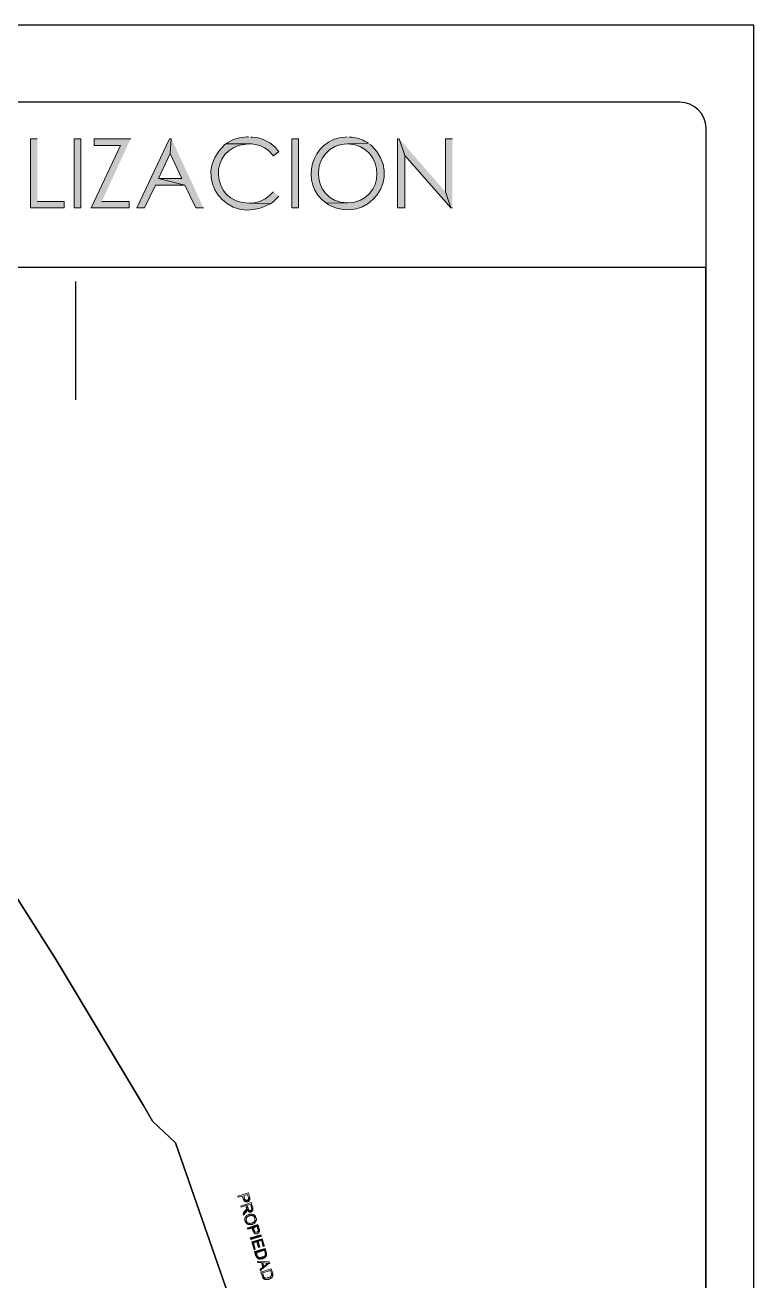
# Model space of a CAD drawing. Header units: millimetres. Extents: x -3 to 3438, y -2371 to 140.
# Drawn here: x 569.76 to 584.92, y 113.78 to 139.89 of the extents above; entities that cross this region are included whole.
import ezdxf

# ---------------------------------------------------------------- set-up
doc = ezdxf.new("R2010")
doc.units = ezdxf.units.MM
doc.layers.add('1- 1', color=1, linetype='Continuous')
doc.layers.add('1- 3', color=3, linetype='Continuous')

msp = doc.modelspace()

# ---------------------------------------------------------------- hatches: boundary and pattern name
at = {"layer": '1- 3'}
for points in [[(570.013, 137.528), (569.871, 137.528), (569.871, 136.09), (570.574, 136.09), (570.574, 136.225), (570.013, 136.225)], [(571.957, 137.528), (571.198, 137.528), (571.198, 137.386), (571.743, 137.386), (571.135, 136.09), (571.925, 136.09), (571.925, 136.225), (571.356, 136.225)], [(572.802, 137.528), (572.762, 137.528), (572.083, 136.09), (572.241, 136.09), (572.47, 136.564), (573.086, 136.564), (572.533, 136.699), (572.778, 137.22)], [(572.802, 137.528), (572.778, 137.22), (573.023, 136.699), (572.533, 136.699), (573.086, 136.564), (573.315, 136.09), (573.473, 136.09)], [(577.541, 137.528), (577.509, 137.528), (577.509, 136.09), (577.66, 136.09), (577.66, 137.181)], [(577.541, 137.528), (577.66, 137.181), (578.615, 136.09), (578.505, 136.422)], [(578.647, 137.528), (578.505, 137.528), (578.505, 136.422), (578.615, 136.09), (578.647, 136.09)], [(574.421, 115.451), (574.405, 115.522), (574.405, 115.474), (574.397, 115.474), (574.397, 115.466), (574.389, 115.466), (574.389, 115.459), (574.35, 115.459), (574.342, 115.466), (574.326, 115.482), (574.326, 115.498), (574.31, 115.553), (574.342, 115.427), (574.389, 115.427), (574.397, 115.435), (574.405, 115.435), (574.413, 115.443), (574.421, 115.443)], [(574.382, 115.261), (574.358, 115.308), (574.366, 115.308), (574.366, 115.277), (574.358, 115.269), (574.35, 115.261), (574.35, 115.253), (574.334, 115.237), (574.326, 115.229), (574.295, 115.19), (574.303, 115.15), (574.35, 115.206), (574.358, 115.214), (574.358, 115.222), (574.366, 115.222), (574.366, 115.229), (574.374, 115.237), (574.374, 115.245), (574.382, 115.253)], [(574.492, 115.245), (574.468, 115.308), (574.468, 115.301), (574.476, 115.293), (574.476, 115.269), (574.468, 115.269), (574.468, 115.253), (574.453, 115.253), (574.453, 115.245), (574.421, 115.245), (574.421, 115.253), (574.413, 115.253), (574.405, 115.261), (574.405, 115.269), (574.397, 115.277), (574.397, 115.293), (574.374, 115.356), (574.413, 115.222), (574.421, 115.214), (574.461, 115.214), (574.461, 115.222), (574.476, 115.222), (574.476, 115.229), (574.484, 115.229), (574.484, 115.237), (574.492, 115.237)], [(574.626, 114.866), (574.603, 114.953), (574.382, 114.882), (574.397, 114.858), (574.484, 114.882), (574.5, 114.827), (574.5, 114.819), (574.508, 114.811), (574.508, 114.803), (574.516, 114.795), (574.516, 114.787), (574.524, 114.779), (574.532, 114.771), (574.539, 114.771), (574.539, 114.763), (574.508, 114.89), (574.587, 114.914), (574.603, 114.858), (574.626, 114.787), (574.626, 114.795), (574.634, 114.803), (574.634, 114.858)], [(574.445, 114.677), (574.666, 114.74), (574.674, 114.716), (574.461, 114.645)], [(574.737, 114.503), (574.69, 114.661), (574.476, 114.598), (574.524, 114.432), (574.547, 114.44), (574.508, 114.574), (574.579, 114.598), (574.618, 114.479), (574.642, 114.487), (574.611, 114.605), (574.674, 114.629), (574.713, 114.495)], [(574.776, 114.384), (574.753, 114.455), (574.532, 114.392), (574.555, 114.313), (574.563, 114.305), (574.563, 114.297), (574.571, 114.29), (574.571, 114.282), (574.579, 114.274), (574.579, 114.266), (574.587, 114.266), (574.587, 114.258), (574.595, 114.258), (574.603, 114.25), (574.571, 114.369), (574.737, 114.424), (574.753, 114.376), (574.776, 114.297), (574.776, 114.305), (574.784, 114.313), (574.784, 114.369), (574.776, 114.376)], [(574.776, 114.297), (574.753, 114.376), (574.753, 114.353), (574.761, 114.345), (574.761, 114.337), (574.753, 114.329), (574.753, 114.313), (574.745, 114.305), (574.737, 114.297), (574.729, 114.29), (574.721, 114.29), (574.721, 114.282), (574.705, 114.282), (574.697, 114.274), (574.674, 114.274), (574.666, 114.266), (574.634, 114.266), (574.626, 114.274), (574.611, 114.274), (574.603, 114.282), (574.603, 114.29), (574.595, 114.29), (574.595, 114.297), (574.587, 114.305), (574.587, 114.321), (574.571, 114.369), (574.603, 114.25), (574.611, 114.242), (574.634, 114.242), (574.642, 114.234), (574.666, 114.234), (574.674, 114.242), (574.697, 114.242), (574.705, 114.25), (574.721, 114.25), (574.729, 114.258), (574.737, 114.258), (574.737, 114.266), (574.753, 114.266), (574.753, 114.274), (574.761, 114.274), (574.761, 114.282), (574.769, 114.282), (574.769, 114.29)], [(574.848, 114.147), (574.824, 114.155), (574.816, 114.155), (574.816, 114.147), (574.8, 114.147), (574.8, 114.139), (574.792, 114.139), (574.784, 114.132), (574.776, 114.124), (574.729, 114.084), (574.705, 114.163), (574.705, 114.068), (574.65, 114.021), (574.658, 113.989)]]:
    msp.add_hatch(color=256, dxfattribs=at).paths.add_polyline_path(points)
h = msp.add_hatch(color=256, dxfattribs=at)
h.dxf.hatch_style = 2
h.paths.add_polyline_path([(570.922, 136.09), (570.922, 137.528), (570.78, 137.528), (570.78, 136.09)])
h = msp.add_hatch(color=256, dxfattribs=at)
edge = h.paths.add_edge_path()
edge.add_spline(control_points=[(573.939, 137.425), (573.939, 137.425), (573.908, 137.402), (573.908, 137.402), (573.186, 136.732), (573.972, 135.694), (574.832, 136.162), (574.832, 136.162), (574.863, 136.177), (574.863, 136.177), (574.863, 136.177), (574.421, 136.185), (574.421, 136.185), (573.602, 136.194), (573.553, 137.349), (574.366, 137.417), (574.366, 137.417), (574.405, 137.425), (574.405, 137.425)], knot_values=[0, 0, 0, 0, 0.035278, 0.035278, 0.035278, 0.070556, 0.070556, 0.070556, 0.105833, 0.105833, 0.105833, 0.141111, 0.141111, 0.141111, 0.176389, 0.176389, 0.176389, 0.211667, 0.211667, 0.211667, 0.211667], degree=3, periodic=0)
edge.add_line((574.405, 137.425), (573.939, 137.425))
h = msp.add_hatch(color=256, dxfattribs=at)
edge = h.paths.add_edge_path()
edge.add_spline(control_points=[(574.405, 137.568), (574.405, 137.568), (574.382, 137.568), (574.382, 137.568), (574.23, 137.553), (574.099, 137.532), (573.971, 137.441), (573.971, 137.441), (573.939, 137.425), (573.939, 137.425), (573.939, 137.425), (574.405, 137.425), (574.405, 137.425), (574.59, 137.421), (574.783, 137.356), (574.895, 137.204), (574.895, 137.204), (574.927, 137.173), (574.927, 137.173), (574.927, 137.173), (575.037, 137.26), (575.037, 137.26), (575.037, 137.26), (575.013, 137.291), (575.013, 137.291), (574.899, 137.443), (574.681, 137.555), (574.492, 137.56), (574.492, 137.56), (574.453, 137.56), (574.453, 137.56)], knot_values=[0, 0, 0, 0, 0.035278, 0.035278, 0.035278, 0.070556, 0.070556, 0.070556, 0.105833, 0.105833, 0.105833, 0.141111, 0.141111, 0.141111, 0.176389, 0.176389, 0.176389, 0.211667, 0.211667, 0.211667, 0.246944, 0.246944, 0.246944, 0.282222, 0.282222, 0.282222, 0.3175, 0.3175, 0.3175, 0.352778, 0.352778, 0.352778, 0.352778], degree=3, periodic=0)
edge.add_line((574.453, 137.56), (574.405, 137.568))
h = msp.add_hatch(color=256, dxfattribs=at)
h.dxf.hatch_style = 2
h.paths.add_polyline_path([(575.448, 136.09), (575.448, 137.528), (575.306, 137.528), (575.306, 136.09)])
h = msp.add_hatch(color=256, dxfattribs=at)
edge = h.paths.add_edge_path()
edge.add_spline(control_points=[(576.459, 137.568), (576.459, 137.568), (576.419, 137.56), (576.419, 137.56), (575.711, 137.535), (575.443, 136.577), (576.032, 136.185), (576.032, 136.185), (576.467, 136.193), (576.467, 136.193), (576.467, 136.193), (576.459, 136.193), (576.459, 136.193), (575.654, 136.224), (575.663, 137.39), (576.467, 137.425), (576.467, 137.425), (576.901, 137.433), (576.901, 137.433), (576.901, 137.433), (576.87, 137.457), (576.87, 137.457), (576.758, 137.515), (576.672, 137.549), (576.546, 137.56), (576.546, 137.56), (576.498, 137.56), (576.498, 137.56)], knot_values=[0, 0, 0, 0, 0.035278, 0.035278, 0.035278, 0.070556, 0.070556, 0.070556, 0.105833, 0.105833, 0.105833, 0.141111, 0.141111, 0.141111, 0.176389, 0.176389, 0.176389, 0.211667, 0.211667, 0.211667, 0.246944, 0.246944, 0.246944, 0.282222, 0.282222, 0.282222, 0.3175, 0.3175, 0.3175, 0.3175], degree=3, periodic=0)
edge.add_line((576.498, 137.56), (576.459, 137.568))
h = msp.add_hatch(color=256, dxfattribs=at)
edge = h.paths.add_edge_path()
edge.add_spline(control_points=[(576.901, 137.433), (576.901, 137.433), (576.467, 137.425), (576.467, 137.425), (576.467, 137.425), (576.475, 137.425), (576.475, 137.425), (577.282, 137.383), (577.278, 136.211), (576.467, 136.193), (576.467, 136.193), (576.032, 136.185), (576.032, 136.185), (576.032, 136.185), (576.064, 136.162), (576.064, 136.162), (576.896, 135.7), (577.647, 136.749), (576.964, 137.386), (576.964, 137.386), (576.933, 137.41), (576.933, 137.41)], knot_values=[0, 0, 0, 0, 0.035278, 0.035278, 0.035278, 0.070556, 0.070556, 0.070556, 0.105833, 0.105833, 0.105833, 0.141111, 0.141111, 0.141111, 0.176389, 0.176389, 0.176389, 0.211667, 0.211667, 0.211667, 0.246944, 0.246944, 0.246944, 0.246944], degree=3, periodic=0)
edge.add_line((576.933, 137.41), (576.901, 137.433))
h = msp.add_hatch(color=256, dxfattribs=at)
edge = h.paths.add_edge_path()
edge.add_spline(control_points=[(574.927, 136.422), (574.927, 136.422), (574.895, 136.399), (574.895, 136.399), (574.787, 136.273), (574.625, 136.198), (574.461, 136.185), (574.461, 136.185), (574.421, 136.185), (574.421, 136.185), (574.421, 136.185), (574.863, 136.177), (574.863, 136.177), (574.942, 136.23), (574.952, 136.252), (575.013, 136.304), (575.013, 136.304), (575.037, 136.335), (575.037, 136.335)], knot_values=[0, 0, 0, 0, 0.035278, 0.035278, 0.035278, 0.070556, 0.070556, 0.070556, 0.105833, 0.105833, 0.105833, 0.141111, 0.141111, 0.141111, 0.176389, 0.176389, 0.176389, 0.211667, 0.211667, 0.211667, 0.211667], degree=3, periodic=0)
edge.add_line((575.037, 136.335), (574.927, 136.422))

# ---------------------------------------------------------------- linework, layer by layer
at = {"layer": '1- 1', "lineweight": 25}
msp.add_lwpolyline([(294.776, 139.89), (294.776, -75.213), (584.919, -75.213), (584.919, 139.89), (294.776, 139.89)], dxfattribs=at)
at = {"layer": '1- 3', "lineweight": 0}
for points in [[(570.013, 137.528), (569.871, 137.528), (569.871, 136.09), (570.574, 136.09), (570.574, 136.225), (570.013, 136.225)], [(570.922, 136.09), (570.922, 137.528), (570.78, 137.528), (570.78, 136.09), (570.922, 136.09)], [(571.957, 137.528), (571.198, 137.528), (571.198, 137.386), (571.743, 137.386), (571.135, 136.09), (571.925, 136.09), (571.925, 136.225), (571.356, 136.225)], [(572.802, 137.528), (572.762, 137.528), (572.083, 136.09), (572.241, 136.09), (572.47, 136.564), (573.086, 136.564), (572.533, 136.699), (572.778, 137.22)], [(572.802, 137.528), (572.778, 137.22), (573.023, 136.699), (572.533, 136.699), (573.086, 136.564), (573.315, 136.09), (573.473, 136.09)], [(575.448, 136.09), (575.448, 137.528), (575.306, 137.528), (575.306, 136.09), (575.448, 136.09)], [(577.541, 137.528), (577.509, 137.528), (577.509, 136.09), (577.66, 136.09), (577.66, 137.181)], [(577.541, 137.528), (577.66, 137.181), (578.615, 136.09), (578.505, 136.422)], [(578.647, 137.528), (578.505, 137.528), (578.505, 136.422), (578.615, 136.09), (578.647, 136.09)], [(574.421, 115.451), (574.405, 115.522), (574.405, 115.474), (574.397, 115.474), (574.397, 115.466), (574.389, 115.466), (574.389, 115.459), (574.35, 115.459), (574.342, 115.466), (574.326, 115.482), (574.326, 115.498), (574.31, 115.553), (574.342, 115.427), (574.389, 115.427), (574.397, 115.435), (574.405, 115.435), (574.413, 115.443), (574.421, 115.443), (574.421, 115.451)], [(574.382, 115.261), (574.358, 115.308), (574.366, 115.308), (574.366, 115.277), (574.358, 115.269), (574.35, 115.261), (574.35, 115.253), (574.334, 115.237), (574.326, 115.229), (574.295, 115.19), (574.303, 115.15), (574.35, 115.206), (574.358, 115.214), (574.358, 115.222), (574.366, 115.222), (574.366, 115.229), (574.374, 115.237), (574.374, 115.245), (574.382, 115.253)], [(574.492, 115.245), (574.468, 115.308), (574.468, 115.301), (574.476, 115.293), (574.476, 115.269), (574.468, 115.269), (574.468, 115.253), (574.453, 115.253), (574.453, 115.245), (574.421, 115.245), (574.421, 115.253), (574.413, 115.253), (574.405, 115.261), (574.405, 115.269), (574.397, 115.277), (574.397, 115.293), (574.374, 115.356), (574.413, 115.222), (574.421, 115.214), (574.461, 115.214), (574.461, 115.222), (574.476, 115.222), (574.476, 115.229), (574.484, 115.229), (574.484, 115.237), (574.492, 115.237)], [(574.626, 114.866), (574.603, 114.953), (574.382, 114.882), (574.397, 114.858), (574.484, 114.882), (574.5, 114.827), (574.5, 114.819), (574.508, 114.811), (574.508, 114.803), (574.516, 114.795), (574.516, 114.787), (574.524, 114.779), (574.532, 114.771), (574.539, 114.771), (574.539, 114.763), (574.508, 114.89), (574.587, 114.914), (574.603, 114.858), (574.626, 114.787), (574.626, 114.795), (574.634, 114.803), (574.634, 114.858)], [(574.445, 114.677), (574.666, 114.74), (574.674, 114.716), (574.461, 114.645), (574.445, 114.677)], [(574.737, 114.503), (574.69, 114.661), (574.476, 114.598), (574.524, 114.432), (574.547, 114.44), (574.508, 114.574), (574.579, 114.598), (574.618, 114.479), (574.642, 114.487), (574.611, 114.605), (574.674, 114.629), (574.713, 114.495)], [(574.776, 114.384), (574.753, 114.455), (574.532, 114.392), (574.555, 114.313), (574.563, 114.305), (574.563, 114.297), (574.571, 114.29), (574.571, 114.282), (574.579, 114.274), (574.579, 114.266), (574.587, 114.266), (574.587, 114.258), (574.595, 114.258), (574.603, 114.25), (574.571, 114.369), (574.737, 114.424), (574.753, 114.376), (574.776, 114.297), (574.776, 114.305), (574.784, 114.313), (574.784, 114.369), (574.776, 114.376)], [(574.776, 114.297), (574.753, 114.376), (574.753, 114.353), (574.761, 114.345), (574.761, 114.337), (574.753, 114.329), (574.753, 114.313), (574.745, 114.305), (574.737, 114.297), (574.729, 114.29), (574.721, 114.29), (574.721, 114.282), (574.705, 114.282), (574.697, 114.274), (574.674, 114.274), (574.666, 114.266), (574.634, 114.266), (574.626, 114.274), (574.611, 114.274), (574.603, 114.282), (574.603, 114.29), (574.595, 114.29), (574.595, 114.297), (574.587, 114.305), (574.587, 114.321), (574.571, 114.369), (574.603, 114.25), (574.611, 114.242), (574.634, 114.242), (574.642, 114.234), (574.666, 114.234), (574.674, 114.242), (574.697, 114.242), (574.705, 114.25), (574.721, 114.25), (574.729, 114.258), (574.737, 114.258), (574.737, 114.266), (574.753, 114.266), (574.753, 114.274), (574.761, 114.274), (574.761, 114.282), (574.769, 114.282), (574.769, 114.29), (574.776, 114.297)], [(574.848, 114.147), (574.824, 114.155), (574.816, 114.155), (574.816, 114.147), (574.8, 114.147), (574.8, 114.139), (574.792, 114.139), (574.784, 114.132), (574.776, 114.124), (574.729, 114.084), (574.705, 114.163), (574.705, 114.068), (574.65, 114.021), (574.658, 113.989)]]:
    msp.add_lwpolyline(points, dxfattribs=at)
at = {"layer": '1- 3', "lineweight": 25}
for points in [[(541.396, 99.06), (541.396, 134.858), (583.915, 134.858), (583.915, 99.06), (541.396, 99.06)], [(570.811, 134.558), (570.811, 132.102)], [(563.915, 131.114), (566.38, 127.006), (568.781, 123.009), (570.408, 120.458), (572.225, 117.433), (572.407, 117.101), (572.889, 116.651), (574.69, 111.477)]]:
    msp.add_lwpolyline(points, dxfattribs=at)
at = {"layer": '1- 3', "lineweight": 5}
msp.add_lwpolyline([(564.618, 112.449), (564.705, 116.169), (564.342, 116.264), (564.508, 116.967), (564.753, 117.544), (567.794, 124.661), (568.781, 123.01), (570.408, 120.459), (572.225, 117.433), (572.407, 117.102), (572.889, 116.651), (574.69, 111.478), (564.618, 112.449)], dxfattribs=at)
at = {"layer": '1- 3', "lineweight": 25}
for points, knots in [([(583.923, 38.902), (583.923, 38.902), (583.923, 137.749), (583.923, 137.749), (583.919, 138.052), (583.678, 138.282), (583.378, 138.286), (583.378, 138.286), (541.933, 138.286), (541.933, 138.286)], [0, 0, 0, 0, 1, 1, 1, 2, 2, 2, 3, 3, 3, 3]), ([(563.915, 131.114), (563.915, 131.114), (566.38, 127.007), (566.38, 127.007), (566.38, 127.007), (568.781, 123.01), (568.781, 123.01), (568.781, 123.01), (570.408, 120.459), (570.408, 120.459), (570.408, 120.459), (572.225, 117.433), (572.225, 117.433), (572.225, 117.433), (572.407, 117.102), (572.407, 117.102), (572.407, 117.102), (572.889, 116.651), (572.889, 116.651), (572.889, 116.651), (574.69, 111.478), (574.69, 111.478), (574.69, 111.478), (564.618, 112.449), (564.618, 112.449), (564.618, 112.449), (558.402, 110.071), (558.402, 110.071), (558.402, 110.071), (557.818, 109.653), (557.818, 109.653), (557.818, 109.653), (556.569, 109.124), (556.569, 109.124), (556.569, 109.124), (554.366, 108.026), (554.366, 108.026), (554.366, 108.026), (554.855, 107.812), (554.855, 107.812), (554.855, 107.812), (554.879, 107.797), (554.879, 107.797), (554.879, 107.797), (555.163, 107.489), (555.163, 107.489), (555.163, 107.489), (555.314, 107.267), (555.314, 107.267), (555.314, 107.267), (555.377, 107.149), (555.377, 107.149), (555.377, 107.149), (557.241, 102.757), (557.241, 102.757), (557.241, 102.757), (556.901, 102.71), (556.901, 102.71), (556.901, 102.71), (556.799, 102.639), (556.799, 102.639), (556.799, 102.639), (556.569, 102.575), (556.569, 102.575), (556.569, 102.575), (556.372, 102.797), (556.372, 102.797), (556.372, 102.797), (555.874, 103.436), (555.874, 103.436), (555.874, 103.436), (553.457, 106.525), (553.457, 106.525), (553.457, 106.525), (552.636, 107.449), (552.636, 107.449), (551.666, 108.617), (550.589, 109.697), (549.65, 110.893), (549.65, 110.893), (548.884, 111.944), (548.884, 111.944), (548.884, 111.944), (548.457, 112.702), (548.457, 112.702), (548.457, 112.702), (548.299, 112.978), (548.299, 112.978), (548.299, 112.978), (547.707, 114.147), (547.707, 114.147), (547.707, 114.147), (547.699, 114.155), (547.699, 114.155), (547.699, 114.155), (549.421, 114.748), (549.421, 114.748), (549.421, 114.748), (549.2, 115.427), (549.2, 115.427), (549.2, 115.427), (549.026, 115.948), (549.026, 115.948), (549.026, 115.948), (553.299, 117.41), (553.299, 117.41), (553.299, 117.41), (551.941, 121.438), (551.941, 121.438), (551.941, 121.438), (554.761, 121.478), (554.761, 121.478), (554.761, 121.478), (554.066, 125.048), (554.066, 125.048), (554.066, 125.048), (553.56, 132.481), (553.56, 132.481), (553.56, 132.481), (559.255, 131.73), (559.255, 131.73), (559.255, 131.73), (563.915, 131.114), (563.915, 131.114)], [0, 0, 0, 0, 1, 1, 1, 2, 2, 2, 3, 3, 3, 4, 4, 4, 5, 5, 5, 6, 6, 6, 7, 7, 7, 8, 8, 8, 9, 9, 9, 10, 10, 10, 11, 11, 11, 12, 12, 12, 13, 13, 13, 14, 14, 14, 15, 15, 15, 16, 16, 16, 17, 17, 17, 18, 18, 18, 19, 19, 19, 20, 20, 20, 21, 21, 21, 22, 22, 22, 23, 23, 23, 24, 24, 24, 25, 25, 25, 26, 26, 26, 27, 27, 27, 28, 28, 28, 29, 29, 29, 30, 30, 30, 31, 31, 31, 32, 32, 32, 33, 33, 33, 34, 34, 34, 35, 35, 35, 36, 36, 36, 37, 37, 37, 38, 38, 38, 39, 39, 39, 40, 40, 40, 41, 41, 41, 41])]:
    msp.add_open_spline(points, degree=3, knots=knots, dxfattribs=at)
at = {"layer": '1- 3', "lineweight": 0}
for points, knots in [([(573.939, 137.425), (573.939, 137.425), (573.908, 137.402), (573.908, 137.402), (573.186, 136.732), (573.972, 135.694), (574.832, 136.162), (574.832, 136.162), (574.863, 136.177), (574.863, 136.177), (574.863, 136.177), (574.421, 136.185), (574.421, 136.185), (573.602, 136.194), (573.553, 137.349), (574.366, 137.417), (574.366, 137.417), (574.405, 137.425), (574.405, 137.425)], [0, 0, 0, 0, 1, 1, 1, 2, 2, 2, 3, 3, 3, 4, 4, 4, 5, 5, 5, 6, 6, 6, 6]), ([(574.405, 137.568), (574.405, 137.568), (574.382, 137.568), (574.382, 137.568), (574.23, 137.553), (574.099, 137.532), (573.971, 137.441), (573.971, 137.441), (573.939, 137.425), (573.939, 137.425), (573.939, 137.425), (574.405, 137.425), (574.405, 137.425), (574.59, 137.421), (574.783, 137.356), (574.895, 137.204), (574.895, 137.204), (574.927, 137.173), (574.927, 137.173), (574.927, 137.173), (575.037, 137.26), (575.037, 137.26), (575.037, 137.26), (575.013, 137.291), (575.013, 137.291), (574.899, 137.443), (574.681, 137.555), (574.492, 137.56), (574.492, 137.56), (574.453, 137.56), (574.453, 137.56)], [0, 0, 0, 0, 1, 1, 1, 2, 2, 2, 3, 3, 3, 4, 4, 4, 5, 5, 5, 6, 6, 6, 7, 7, 7, 8, 8, 8, 9, 9, 9, 10, 10, 10, 10]), ([(576.459, 137.568), (576.459, 137.568), (576.419, 137.56), (576.419, 137.56), (575.711, 137.535), (575.443, 136.577), (576.032, 136.185), (576.032, 136.185), (576.467, 136.193), (576.467, 136.193), (576.467, 136.193), (576.459, 136.193), (576.459, 136.193), (575.654, 136.224), (575.663, 137.39), (576.467, 137.425), (576.467, 137.425), (576.901, 137.433), (576.901, 137.433), (576.901, 137.433), (576.87, 137.457), (576.87, 137.457), (576.758, 137.515), (576.672, 137.549), (576.546, 137.56), (576.546, 137.56), (576.498, 137.56), (576.498, 137.56)], [0, 0, 0, 0, 1, 1, 1, 2, 2, 2, 3, 3, 3, 4, 4, 4, 5, 5, 5, 6, 6, 6, 7, 7, 7, 8, 8, 8, 9, 9, 9, 9]), ([(576.901, 137.433), (576.901, 137.433), (576.467, 137.425), (576.467, 137.425), (576.467, 137.425), (576.475, 137.425), (576.475, 137.425), (577.282, 137.383), (577.278, 136.211), (576.467, 136.193), (576.467, 136.193), (576.032, 136.185), (576.032, 136.185), (576.032, 136.185), (576.064, 136.162), (576.064, 136.162), (576.896, 135.7), (577.647, 136.749), (576.964, 137.386), (576.964, 137.386), (576.933, 137.41), (576.933, 137.41)], [0, 0, 0, 0, 1, 1, 1, 2, 2, 2, 3, 3, 3, 4, 4, 4, 5, 5, 5, 6, 6, 6, 7, 7, 7, 7]), ([(574.927, 136.422), (574.927, 136.422), (574.895, 136.399), (574.895, 136.399), (574.787, 136.273), (574.625, 136.198), (574.461, 136.185), (574.461, 136.185), (574.421, 136.185), (574.421, 136.185), (574.421, 136.185), (574.863, 136.177), (574.863, 136.177), (574.942, 136.23), (574.952, 136.252), (575.013, 136.304), (575.013, 136.304), (575.037, 136.335), (575.037, 136.335)], [0, 0, 0, 0, 1, 1, 1, 2, 2, 2, 3, 3, 3, 4, 4, 4, 5, 5, 5, 6, 6, 6, 6]), ([(574.429, 115.53), (574.429, 115.53), (574.405, 115.617), (574.405, 115.617), (574.405, 115.617), (574.184, 115.545), (574.184, 115.545), (574.184, 115.545), (574.192, 115.522), (574.192, 115.522), (574.192, 115.522), (574.279, 115.545), (574.279, 115.545), (574.279, 115.545), (574.295, 115.49), (574.295, 115.49), (574.295, 115.49), (574.303, 115.482), (574.303, 115.482), (574.303, 115.482), (574.303, 115.474), (574.303, 115.474), (574.303, 115.474), (574.31, 115.466), (574.31, 115.466), (574.31, 115.466), (574.31, 115.451), (574.31, 115.451), (574.31, 115.451), (574.318, 115.451), (574.318, 115.451), (574.318, 115.451), (574.318, 115.443), (574.318, 115.443), (574.318, 115.443), (574.326, 115.443), (574.326, 115.443), (574.326, 115.443), (574.326, 115.435), (574.326, 115.435), (574.326, 115.435), (574.334, 115.435), (574.334, 115.435), (574.334, 115.435), (574.342, 115.427), (574.342, 115.427), (574.342, 115.427), (574.31, 115.553), (574.31, 115.553), (574.31, 115.553), (574.382, 115.577), (574.382, 115.577), (574.382, 115.577), (574.405, 115.522), (574.405, 115.522), (574.405, 115.522), (574.421, 115.451), (574.421, 115.451), (574.421, 115.451), (574.429, 115.459), (574.429, 115.459), (574.429, 115.459), (574.429, 115.466), (574.429, 115.466), (574.429, 115.466), (574.437, 115.466), (574.437, 115.466), (574.437, 115.466), (574.437, 115.474), (574.437, 115.474), (574.437, 115.488), (574.437, 115.501), (574.437, 115.514), (574.437, 115.514), (574.429, 115.522), (574.429, 115.522)], [0, 0, 0, 0, 1, 1, 1, 2, 2, 2, 3, 3, 3, 4, 4, 4, 5, 5, 5, 6, 6, 6, 7, 7, 7, 8, 8, 8, 9, 9, 9, 10, 10, 10, 11, 11, 11, 12, 12, 12, 13, 13, 13, 14, 14, 14, 15, 15, 15, 16, 16, 16, 17, 17, 17, 18, 18, 18, 19, 19, 19, 20, 20, 20, 21, 21, 21, 22, 22, 22, 23, 23, 23, 24, 24, 24, 25, 25, 25, 25]), ([(574.492, 115.316), (574.492, 115.316), (574.461, 115.411), (574.461, 115.411), (574.461, 115.411), (574.247, 115.34), (574.247, 115.34), (574.247, 115.34), (574.255, 115.316), (574.255, 115.316), (574.255, 115.316), (574.35, 115.348), (574.35, 115.348), (574.35, 115.348), (574.358, 115.308), (574.358, 115.308), (574.358, 115.308), (574.382, 115.261), (574.382, 115.261), (574.382, 115.261), (574.382, 115.253), (574.382, 115.253), (574.382, 115.253), (574.389, 115.245), (574.389, 115.245), (574.389, 115.245), (574.389, 115.237), (574.389, 115.237), (574.389, 115.237), (574.397, 115.237), (574.397, 115.237), (574.397, 115.237), (574.397, 115.229), (574.397, 115.229), (574.397, 115.229), (574.405, 115.229), (574.405, 115.229), (574.405, 115.229), (574.413, 115.222), (574.413, 115.222), (574.413, 115.222), (574.374, 115.356), (574.374, 115.356), (574.374, 115.356), (574.453, 115.372), (574.453, 115.372), (574.453, 115.372), (574.468, 115.308), (574.468, 115.308), (574.468, 115.308), (574.492, 115.245), (574.492, 115.245), (574.492, 115.245), (574.5, 115.253), (574.5, 115.253), (574.5, 115.269), (574.5, 115.285), (574.5, 115.301), (574.5, 115.301), (574.5, 115.308), (574.5, 115.308)], [0, 0, 0, 0, 1, 1, 1, 2, 2, 2, 3, 3, 3, 4, 4, 4, 5, 5, 5, 6, 6, 6, 7, 7, 7, 8, 8, 8, 9, 9, 9, 10, 10, 10, 11, 11, 11, 12, 12, 12, 13, 13, 13, 14, 14, 14, 15, 15, 15, 16, 16, 16, 17, 17, 17, 18, 18, 18, 19, 19, 19, 20, 20, 20, 20]), ([(574.524, 115.158), (574.524, 115.158), (574.508, 115.158), (574.508, 115.158), (574.508, 115.158), (574.508, 115.166), (574.508, 115.166), (574.508, 115.166), (574.484, 115.166), (574.484, 115.166), (574.484, 115.166), (574.484, 115.174), (574.484, 115.174), (574.484, 115.174), (574.445, 115.174), (574.445, 115.174), (574.445, 115.174), (574.437, 115.166), (574.437, 115.166), (574.437, 115.166), (574.413, 115.166), (574.413, 115.166), (574.413, 115.166), (574.405, 115.158), (574.405, 115.158), (574.405, 115.158), (574.397, 115.158), (574.397, 115.158), (574.397, 115.158), (574.389, 115.151), (574.389, 115.151), (574.389, 115.151), (574.382, 115.151), (574.382, 115.151), (574.382, 115.151), (574.374, 115.143), (574.374, 115.143), (574.374, 115.143), (574.366, 115.135), (574.366, 115.135), (574.366, 115.135), (574.358, 115.127), (574.358, 115.127), (574.358, 115.127), (574.342, 115.111), (574.342, 115.111), (574.342, 115.111), (574.342, 115.095), (574.342, 115.095), (574.342, 115.095), (574.334, 115.095), (574.334, 115.095), (574.334, 115.095), (574.334, 115.087), (574.334, 115.087), (574.334, 115.069), (574.334, 115.05), (574.334, 115.032), (574.334, 115.032), (574.334, 115.024), (574.334, 115.024), (574.334, 115.024), (574.342, 115.024), (574.342, 115.024), (574.342, 115.024), (574.342, 115.008), (574.342, 115.008), (574.342, 115.008), (574.358, 114.993), (574.358, 114.993), (574.358, 114.993), (574.358, 114.985), (574.358, 114.985), (574.358, 114.985), (574.366, 114.985), (574.366, 114.985), (574.366, 114.985), (574.366, 114.977), (574.366, 114.977), (574.366, 114.977), (574.374, 114.969), (574.374, 114.969), (574.374, 114.969), (574.382, 114.969), (574.382, 114.969), (574.382, 114.969), (574.382, 114.961), (574.382, 114.961), (574.382, 114.961), (574.366, 115.032), (574.366, 115.032), (574.366, 115.032), (574.358, 115.04), (574.358, 115.04), (574.358, 115.04), (574.358, 115.079), (574.358, 115.079), (574.358, 115.079), (574.366, 115.079), (574.366, 115.079), (574.366, 115.079), (574.366, 115.095), (574.366, 115.095), (574.366, 115.095), (574.374, 115.095), (574.374, 115.095), (574.374, 115.095), (574.374, 115.103), (574.374, 115.103), (574.374, 115.103), (574.382, 115.111), (574.382, 115.111), (574.382, 115.111), (574.389, 115.119), (574.389, 115.119), (574.389, 115.119), (574.397, 115.119), (574.397, 115.119), (574.397, 115.119), (574.397, 115.127), (574.397, 115.127), (574.397, 115.127), (574.413, 115.127), (574.413, 115.127), (574.413, 115.127), (574.421, 115.135), (574.421, 115.135), (574.421, 115.135), (574.437, 115.135), (574.437, 115.135), (574.437, 115.135), (574.445, 115.143), (574.445, 115.143), (574.445, 115.143), (574.484, 115.143), (574.484, 115.143), (574.484, 115.143), (574.492, 115.135), (574.492, 115.135), (574.492, 115.135), (574.508, 115.135), (574.508, 115.135), (574.508, 115.135), (574.516, 115.127), (574.516, 115.127), (574.516, 115.127), (574.524, 115.119), (574.524, 115.119), (574.524, 115.119), (574.524, 115.111), (574.524, 115.111), (574.524, 115.111), (574.532, 115.111), (574.532, 115.111), (574.532, 115.111), (574.532, 115.103), (574.532, 115.103), (574.532, 115.103), (574.539, 115.095), (574.539, 115.095), (574.539, 115.095), (574.539, 115.087), (574.539, 115.087)], [0, 0, 0, 0, 1, 1, 1, 2, 2, 2, 3, 3, 3, 4, 4, 4, 5, 5, 5, 6, 6, 6, 7, 7, 7, 8, 8, 8, 9, 9, 9, 10, 10, 10, 11, 11, 11, 12, 12, 12, 13, 13, 13, 14, 14, 14, 15, 15, 15, 16, 16, 16, 17, 17, 17, 18, 18, 18, 19, 19, 19, 20, 20, 20, 21, 21, 21, 22, 22, 22, 23, 23, 23, 24, 24, 24, 25, 25, 25, 26, 26, 26, 27, 27, 27, 28, 28, 28, 29, 29, 29, 30, 30, 30, 31, 31, 31, 32, 32, 32, 33, 33, 33, 34, 34, 34, 35, 35, 35, 36, 36, 36, 37, 37, 37, 38, 38, 38, 39, 39, 39, 40, 40, 40, 41, 41, 41, 42, 42, 42, 43, 43, 43, 44, 44, 44, 45, 45, 45, 46, 46, 46, 47, 47, 47, 48, 48, 48, 49, 49, 49, 50, 50, 50, 51, 51, 51, 52, 52, 52, 53, 53, 53, 54, 54, 54, 54]), ([(574.563, 115.095), (574.563, 115.095), (574.563, 115.111), (574.563, 115.111), (574.563, 115.111), (574.555, 115.111), (574.555, 115.111), (574.555, 115.111), (574.555, 115.119), (574.555, 115.119), (574.555, 115.119), (574.547, 115.127), (574.547, 115.127), (574.547, 115.127), (574.547, 115.135), (574.547, 115.135), (574.547, 115.135), (574.539, 115.143), (574.539, 115.143), (574.539, 115.143), (574.532, 115.151), (574.532, 115.151), (574.532, 115.151), (574.524, 115.151), (574.524, 115.151), (574.524, 115.151), (574.524, 115.158), (574.524, 115.158), (574.524, 115.158), (574.539, 115.087), (574.539, 115.087), (574.539, 115.072), (574.539, 115.056), (574.539, 115.04), (574.539, 115.04), (574.539, 115.032), (574.539, 115.032), (574.539, 115.032), (574.532, 115.032), (574.532, 115.032), (574.532, 115.032), (574.532, 115.024), (574.532, 115.024), (574.532, 115.024), (574.516, 115.008), (574.516, 115.008), (574.516, 115.008), (574.508, 115), (574.508, 115), (574.508, 115), (574.5, 115), (574.5, 115), (574.5, 115), (574.5, 114.993), (574.5, 114.993), (574.5, 114.993), (574.484, 114.993), (574.484, 114.993), (574.484, 114.993), (574.484, 114.985), (574.484, 114.985), (574.484, 114.985), (574.453, 114.985), (574.453, 114.985), (574.453, 114.985), (574.445, 114.977), (574.445, 114.977), (574.445, 114.977), (574.421, 114.977), (574.421, 114.977), (574.421, 114.977), (574.421, 114.985), (574.421, 114.985), (574.421, 114.985), (574.397, 114.985), (574.397, 114.985), (574.397, 114.985), (574.397, 114.993), (574.397, 114.993), (574.397, 114.993), (574.389, 114.993), (574.389, 114.993), (574.389, 114.993), (574.389, 115), (574.389, 115), (574.389, 115), (574.382, 115), (574.382, 115), (574.382, 115), (574.374, 115.008), (574.374, 115.008), (574.374, 115.008), (574.374, 115.016), (574.374, 115.016), (574.374, 115.016), (574.366, 115.024), (574.366, 115.024), (574.366, 115.024), (574.366, 115.032), (574.366, 115.032), (574.366, 115.032), (574.382, 114.961), (574.382, 114.961), (574.382, 114.961), (574.397, 114.961), (574.397, 114.961), (574.397, 114.961), (574.397, 114.953), (574.397, 114.953), (574.397, 114.953), (574.413, 114.953), (574.413, 114.953), (574.426, 114.953), (574.439, 114.953), (574.453, 114.953), (574.453, 114.953), (574.484, 114.953), (574.484, 114.953), (574.484, 114.953), (574.492, 114.961), (574.492, 114.961), (574.492, 114.961), (574.5, 114.961), (574.5, 114.961), (574.5, 114.961), (574.508, 114.969), (574.508, 114.969), (574.508, 114.969), (574.516, 114.969), (574.516, 114.969), (574.516, 114.969), (574.524, 114.977), (574.524, 114.977), (574.524, 114.977), (574.532, 114.977), (574.532, 114.977), (574.532, 114.977), (574.532, 114.985), (574.532, 114.985), (574.532, 114.985), (574.539, 114.985), (574.539, 114.985), (574.539, 114.985), (574.539, 114.993), (574.539, 114.993), (574.539, 114.993), (574.555, 115.008), (574.555, 115.008), (574.555, 115.008), (574.555, 115.016), (574.555, 115.016), (574.555, 115.016), (574.563, 115.016), (574.563, 115.016), (574.563, 115.016), (574.563, 115.04), (574.563, 115.04), (574.563, 115.04), (574.571, 115.04), (574.571, 115.04), (574.571, 115.04), (574.571, 115.079), (574.571, 115.079), (574.571, 115.079), (574.563, 115.087), (574.563, 115.087)], [0, 0, 0, 0, 1, 1, 1, 2, 2, 2, 3, 3, 3, 4, 4, 4, 5, 5, 5, 6, 6, 6, 7, 7, 7, 8, 8, 8, 9, 9, 9, 10, 10, 10, 11, 11, 11, 12, 12, 12, 13, 13, 13, 14, 14, 14, 15, 15, 15, 16, 16, 16, 17, 17, 17, 18, 18, 18, 19, 19, 19, 20, 20, 20, 21, 21, 21, 22, 22, 22, 23, 23, 23, 24, 24, 24, 25, 25, 25, 26, 26, 26, 27, 27, 27, 28, 28, 28, 29, 29, 29, 30, 30, 30, 31, 31, 31, 32, 32, 32, 33, 33, 33, 34, 34, 34, 35, 35, 35, 36, 36, 36, 37, 37, 37, 38, 38, 38, 39, 39, 39, 40, 40, 40, 41, 41, 41, 42, 42, 42, 43, 43, 43, 44, 44, 44, 45, 45, 45, 46, 46, 46, 47, 47, 47, 48, 48, 48, 49, 49, 49, 50, 50, 50, 51, 51, 51, 52, 52, 52, 53, 53, 53, 54, 54, 54, 55, 55, 55, 55]), ([(574.626, 114.787), (574.626, 114.787), (574.603, 114.858), (574.603, 114.858), (574.603, 114.858), (574.611, 114.85), (574.611, 114.85), (574.611, 114.85), (574.611, 114.819), (574.611, 114.819), (574.611, 114.819), (574.603, 114.811), (574.603, 114.811), (574.603, 114.811), (574.587, 114.795), (574.587, 114.795), (574.587, 114.795), (574.547, 114.795), (574.547, 114.795), (574.547, 114.795), (574.547, 114.803), (574.547, 114.803), (574.547, 114.803), (574.539, 114.803), (574.539, 114.803), (574.539, 114.803), (574.539, 114.811), (574.539, 114.811), (574.539, 114.811), (574.532, 114.811), (574.532, 114.811), (574.532, 114.811), (574.532, 114.827), (574.532, 114.827), (574.532, 114.827), (574.524, 114.835), (574.524, 114.835), (574.524, 114.835), (574.508, 114.89), (574.508, 114.89), (574.508, 114.89), (574.539, 114.763), (574.539, 114.763), (574.539, 114.763), (574.547, 114.763), (574.547, 114.763), (574.561, 114.763), (574.574, 114.763), (574.587, 114.763), (574.587, 114.763), (574.595, 114.763), (574.595, 114.763), (574.595, 114.763), (574.595, 114.771), (574.595, 114.771), (574.595, 114.771), (574.611, 114.771), (574.611, 114.771), (574.611, 114.771), (574.611, 114.779), (574.611, 114.779), (574.611, 114.779), (574.618, 114.779), (574.618, 114.779), (574.618, 114.779), (574.618, 114.787), (574.618, 114.787)], [0, 0, 0, 0, 1, 1, 1, 2, 2, 2, 3, 3, 3, 4, 4, 4, 5, 5, 5, 6, 6, 6, 7, 7, 7, 8, 8, 8, 9, 9, 9, 10, 10, 10, 11, 11, 11, 12, 12, 12, 13, 13, 13, 14, 14, 14, 15, 15, 15, 16, 16, 16, 17, 17, 17, 18, 18, 18, 19, 19, 19, 20, 20, 20, 21, 21, 21, 22, 22, 22, 22]), ([(574.848, 114.147), (574.848, 114.147), (574.84, 114.179), (574.84, 114.179), (574.84, 114.179), (574.595, 114.195), (574.595, 114.195), (574.595, 114.195), (574.603, 114.163), (574.603, 114.163), (574.603, 114.163), (574.674, 114.163), (574.674, 114.163), (574.674, 114.163), (574.705, 114.068), (574.705, 114.068), (574.705, 114.068), (574.705, 114.163), (574.705, 114.163), (574.705, 114.163), (574.776, 114.155), (574.776, 114.155), (574.79, 114.155), (574.803, 114.155), (574.816, 114.155), (574.816, 114.155), (574.824, 114.155), (574.824, 114.155)], [0, 0, 0, 0, 1, 1, 1, 2, 2, 2, 3, 3, 3, 4, 4, 4, 5, 5, 5, 6, 6, 6, 7, 7, 7, 8, 8, 8, 9, 9, 9, 9]), ([(574.903, 113.958), (574.903, 113.958), (574.879, 114.037), (574.879, 114.037), (574.879, 114.037), (574.666, 113.966), (574.666, 113.966), (574.666, 113.966), (574.69, 113.887), (574.69, 113.887), (574.69, 113.887), (574.69, 113.879), (574.69, 113.879), (574.69, 113.879), (574.697, 113.871), (574.697, 113.871), (574.697, 113.871), (574.697, 113.863), (574.697, 113.863), (574.697, 113.863), (574.705, 113.855), (574.705, 113.855), (574.705, 113.855), (574.705, 113.847), (574.705, 113.847), (574.705, 113.847), (574.713, 113.839), (574.713, 113.839), (574.713, 113.839), (574.713, 113.831), (574.713, 113.831), (574.713, 113.831), (574.721, 113.831), (574.721, 113.831), (574.721, 113.831), (574.729, 113.823), (574.729, 113.823), (574.729, 113.823), (574.737, 113.823), (574.737, 113.823), (574.737, 113.823), (574.697, 113.95), (574.697, 113.95), (574.697, 113.95), (574.863, 113.997), (574.863, 113.997), (574.863, 113.997), (574.903, 113.879), (574.903, 113.879), (574.903, 113.879), (574.911, 113.879), (574.911, 113.879), (574.911, 113.879), (574.911, 113.887), (574.911, 113.887), (574.911, 113.905), (574.911, 113.924), (574.911, 113.942), (574.911, 113.942), (574.911, 113.95), (574.911, 113.95)], [0, 0, 0, 0, 1, 1, 1, 2, 2, 2, 3, 3, 3, 4, 4, 4, 5, 5, 5, 6, 6, 6, 7, 7, 7, 8, 8, 8, 9, 9, 9, 10, 10, 10, 11, 11, 11, 12, 12, 12, 13, 13, 13, 14, 14, 14, 15, 15, 15, 16, 16, 16, 17, 17, 17, 18, 18, 18, 19, 19, 19, 20, 20, 20, 20]), ([(574.903, 113.879), (574.903, 113.879), (574.879, 113.95), (574.879, 113.95), (574.879, 113.95), (574.879, 113.942), (574.879, 113.942), (574.879, 113.942), (574.887, 113.934), (574.887, 113.934), (574.887, 113.934), (574.887, 113.902), (574.887, 113.902), (574.887, 113.902), (574.879, 113.895), (574.879, 113.895), (574.879, 113.895), (574.879, 113.887), (574.879, 113.887), (574.879, 113.887), (574.871, 113.879), (574.871, 113.879), (574.871, 113.879), (574.863, 113.871), (574.863, 113.871), (574.863, 113.871), (574.855, 113.863), (574.855, 113.863), (574.855, 113.863), (574.848, 113.863), (574.848, 113.863), (574.848, 113.863), (574.84, 113.855), (574.84, 113.855), (574.84, 113.855), (574.832, 113.855), (574.832, 113.855), (574.832, 113.855), (574.824, 113.847), (574.824, 113.847), (574.824, 113.847), (574.792, 113.847), (574.792, 113.847), (574.792, 113.847), (574.784, 113.839), (574.784, 113.839), (574.784, 113.839), (574.769, 113.839), (574.769, 113.839), (574.769, 113.839), (574.761, 113.847), (574.761, 113.847), (574.761, 113.847), (574.745, 113.847), (574.745, 113.847), (574.745, 113.847), (574.729, 113.863), (574.729, 113.863), (574.729, 113.863), (574.729, 113.871), (574.729, 113.871), (574.729, 113.871), (574.721, 113.871), (574.721, 113.871), (574.721, 113.871), (574.721, 113.887), (574.721, 113.887), (574.721, 113.887), (574.713, 113.895), (574.713, 113.895), (574.713, 113.895), (574.713, 113.902), (574.713, 113.902), (574.713, 113.902), (574.697, 113.95), (574.697, 113.95), (574.697, 113.95), (574.737, 113.823), (574.737, 113.823), (574.737, 113.823), (574.745, 113.816), (574.745, 113.816), (574.766, 113.816), (574.787, 113.816), (574.808, 113.816), (574.808, 113.816), (574.824, 113.816), (574.824, 113.816), (574.824, 113.816), (574.832, 113.823), (574.832, 113.823), (574.832, 113.823), (574.848, 113.823), (574.848, 113.823), (574.848, 113.823), (574.855, 113.831), (574.855, 113.831), (574.855, 113.831), (574.863, 113.831), (574.863, 113.831), (574.863, 113.831), (574.879, 113.847), (574.879, 113.847), (574.879, 113.847), (574.887, 113.847), (574.887, 113.847), (574.887, 113.847), (574.895, 113.855), (574.895, 113.855), (574.895, 113.855), (574.895, 113.863), (574.895, 113.863), (574.895, 113.863), (574.903, 113.863), (574.903, 113.863), (574.903, 113.863), (574.903, 113.871), (574.903, 113.871)], [0, 0, 0, 0, 1, 1, 1, 2, 2, 2, 3, 3, 3, 4, 4, 4, 5, 5, 5, 6, 6, 6, 7, 7, 7, 8, 8, 8, 9, 9, 9, 10, 10, 10, 11, 11, 11, 12, 12, 12, 13, 13, 13, 14, 14, 14, 15, 15, 15, 16, 16, 16, 17, 17, 17, 18, 18, 18, 19, 19, 19, 20, 20, 20, 21, 21, 21, 22, 22, 22, 23, 23, 23, 24, 24, 24, 25, 25, 25, 26, 26, 26, 27, 27, 27, 28, 28, 28, 29, 29, 29, 30, 30, 30, 31, 31, 31, 32, 32, 32, 33, 33, 33, 34, 34, 34, 35, 35, 35, 36, 36, 36, 37, 37, 37, 38, 38, 38, 39, 39, 39, 39])]:
    msp.add_open_spline(points, degree=3, knots=knots, dxfattribs=at)

doc.saveas('drawing.dxf')
